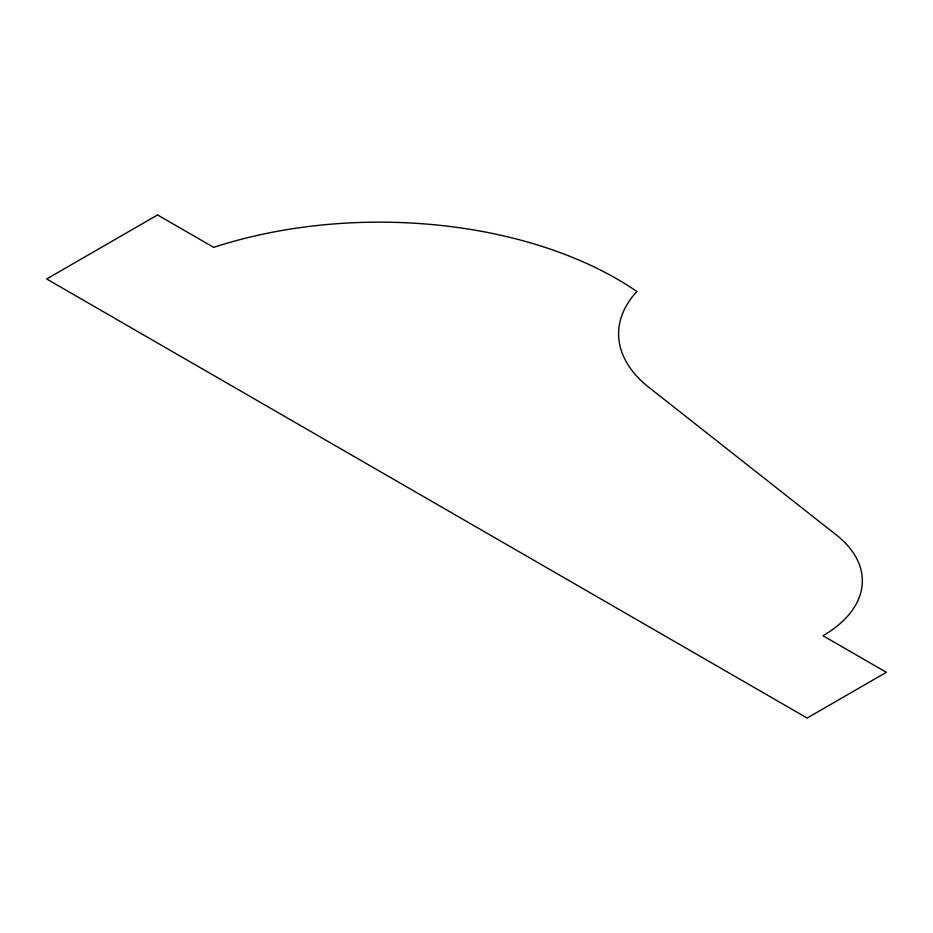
<?xml version="1.0" encoding="UTF-8"?>
<svg xmlns="http://www.w3.org/2000/svg" width="933" height="933" viewBox="0 0 933 933"><rect width="100%" height="100%" fill="white"/><g stroke="black" fill="none" stroke-linecap="round" stroke-linejoin="round"><path stroke-width="1.4" d="M157.549 214.952L46.65 278.979L807.138 718.048L886.35 672.308L822.976 635.723A134.434 77.614 0 0 0 836.33 534.947L648.96 387.417A156.837 90.548 0 0 1 636.842 291.481A336.09 194.041 0 0 0 213.692 247.362L157.549 214.952"/></g></svg>
